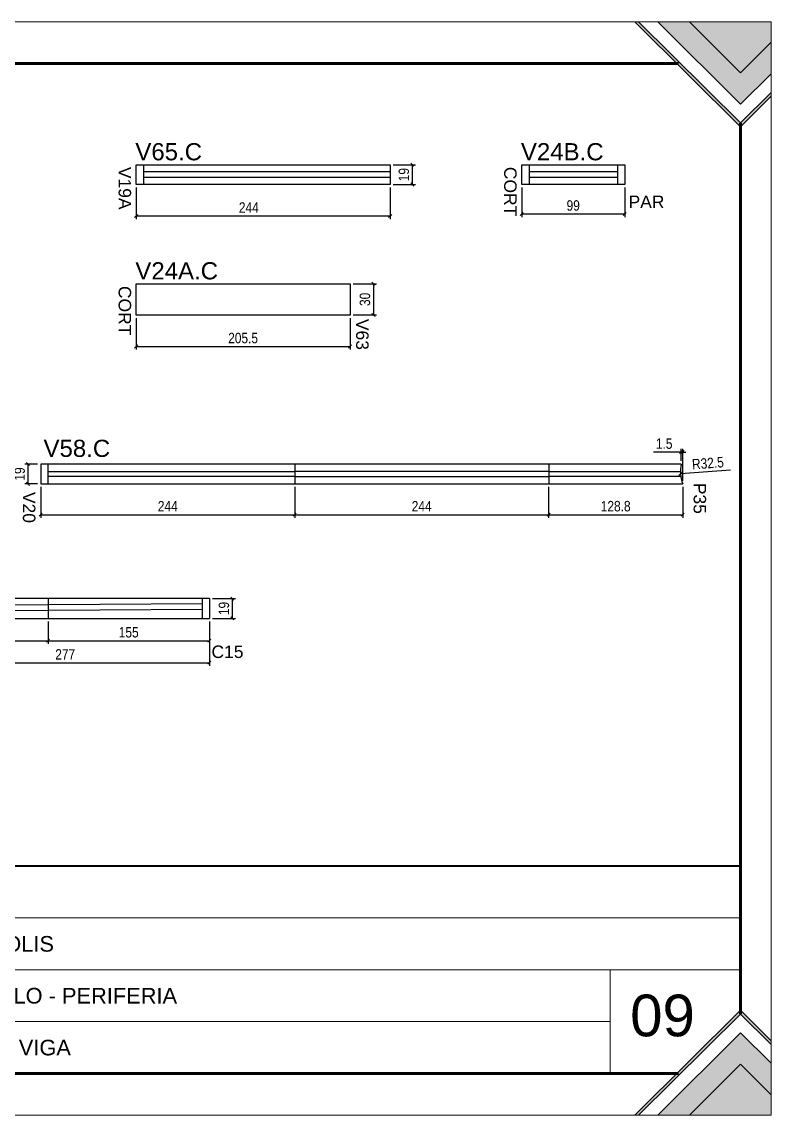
# Model space of a CAD drawing. Extents: x -1206 to 6684, y -2991 to 10691.
# Drawn here: x 837 to 1556, y -1841 to -791 of the extents above; entities that cross this region are included whole.
import ezdxf
from ezdxf.enums import TextEntityAlignment as Align

# ---------------------------------------------------------------- set-up
doc = ezdxf.new("R2010")
doc.units = 0
doc.linetypes.add('CONTINUO', pattern=[0])
doc.layers.get('0').update_dxf_attribs({"color": 50})
for name, color, linetype in [('5', 5, 'Continuous'), ('COTA', 241, 'Continuous'), ('NOMENCLATURA', 7, 'Continuous'), ('Painéis', 200, 'Continuous'), ('SARR_2.2x7', 40, 'Continuous'), ('TEXTO', 3, 'Continuous')]:
    doc.layers.add(name, color=color, linetype=linetype)
doc.layers.add('Folhas', color=255, linetype='Continuous', lineweight=9)
doc.styles.add('ARIAL', font='arial.ttf')
doc.styles.add('COTA TECNICA', font='techl___.ttf', dxfattribs={"height": 10})
doc.styles.add('COTA TECNICA-50', font='techl___.ttf', dxfattribs={"height": 10})
doc.styles.get("Standard").update_dxf_attribs({"font": 'arial.ttf'})
doc.dimstyles.new('COTA PAINEL-50', dxfattribs={"dimtxt": 10, "dimasz": 3, "dimexe": 3, "dimexo": 3, "dimgap": 3, "dimtad": 1, "dimdec": 1, "dimzin": 9, "dimdsep": 46, "dimtxsty": 'COTA TECNICA-50', "dimblk1": 'OBLIQUE', "dimblk2": 'OBLIQUE', "dimsah": 1, "dimcen": 0.9, "dimclrd": 4, "dimclre": 4, "dimclrt": 240, "dimadec": 1, "dimazin": 3, "dimtfac": 1, "dimtdec": 1, "dimtmove": 0, "dimatfit": 3, "dimfxl": 1, "dimtolj": 1, "dimtzin": 12, "dimarcsym": 0})
doc.dimstyles.new('PAINEL', dxfattribs={"dimtxt": 10, "dimasz": 3, "dimexe": 3, "dimexo": 3, "dimgap": 3, "dimtad": 1, "dimdec": 1, "dimzin": 12, "dimdsep": 46, "dimtxsty": 'COTA TECNICA', "dimblk1": 'OBLIQUE', "dimblk2": 'OBLIQUE', "dimsah": 1, "dimcen": 0.9, "dimclrd": 4, "dimclre": 4, "dimclrt": 240, "dimadec": 1, "dimazin": 3, "dimtfac": 1, "dimtdec": 1, "dimtmove": 0, "dimatfit": 3, "dimfxl": 1, "dimtolj": 1, "dimtzin": 12, "dimarcsym": 0})

# ---------------------------------------------------------------- blocks, each defined once
blk = doc.blocks.new('9999999999')
at = {"transparency": 33554687}
h = blk.add_hatch(color=30, dxfattribs=at)
h.dxf.hatch_style = 1
h.paths.add_polyline_path([(1357.7, 1050), (1354, 1050), (1455.5, 949.3), (1485, 978.7), (1485, 982.3), (1455.5, 953)])
at = {"true_color": 0x000000, "transparency": 33554687}
h = blk.add_hatch(color=18, dxfattribs=at)
h.dxf.hatch_style = 1
h.paths.add_polyline_path([(1406.6, 1050), (1376.2, 1050), (1455.5, 970.8), (1485, 1000.1), (1485, 1030.4), (1455.5, 1001.1)])
at = {"true_color": 0xff7f00, "transparency": 33554687}
h = blk.add_hatch(color=30, dxfattribs=at)
h.dxf.hatch_style = 1
h.paths.add_polyline_path([(1485, 1030.4), (1485, 1050), (1406.6, 1050), (1455.5, 1001.1)])
at = {"transparency": 33554687}
h = blk.add_hatch(color=30, dxfattribs=at)
h.dxf.hatch_style = 1
h.paths.add_polyline_path([(1357.7, 0), (1354, 0), (1455.5, 100.7), (1485, 71.3), (1485, 67.7), (1455.5, 97)])
at = {"true_color": 0x000000, "transparency": 33554687}
h = blk.add_hatch(color=18, dxfattribs=at)
h.dxf.hatch_style = 1
h.paths.add_polyline_path([(1406.6, 0), (1376.2, 0), (1455.5, 79.2), (1485, 49.9), (1485, 19.6), (1455.5, 48.9)])
at = {"true_color": 0xff7f00, "transparency": 33554687}
h = blk.add_hatch(color=30, dxfattribs=at)
h.dxf.hatch_style = 1
h.paths.add_polyline_path([(1485, 19.6), (1485, 0), (1406.6, 0), (1455.5, 48.9)])
at = {"color": 30, "linetype": 'CONTINUO'}
for p, q in [((396.9, 189.4), (1455.5, 189.4)), ((396.9, 139.6), (1455.5, 139.6)), ((1330.4, 139.6), (1330.4, 40)), ((396.9, 89.8), (1330.4, 89.8))]:
    blk.add_line(p, q, dxfattribs=at)
at = {"color": 30, "transparency": 33554687}
for points in [[(1485, 978.7), (1455.5, 949.3), (1354, 1050)], [(1485, 982.3), (1455.5, 953), (1357.7, 1050)], [(1376.2, 1050), (1455.5, 970.8), (1485, 1000.1)], [(1406.6, 1050), (1455.5, 1001.1), (1485, 1030.4)], [(1485, 71.3), (1455.5, 100.7), (1354, 0)], [(1485, 67.7), (1455.5, 97), (1357.7, 0)], [(1376.2, 0), (1455.5, 79.2), (1485, 49.9)], [(1406.6, 0), (1455.5, 48.9), (1485, 19.6)]]:
    blk.add_lwpolyline(points, dxfattribs=at)
at = {"color": 30, "linetype": 'CONTINUO', "const_width": 2}
blk.add_lwpolyline([(1455.5, 97), (1455.5, 239.2), (50, 239.2), (50, 40), (1396.2, 40)], dxfattribs=at)
at = {"layer": 'Folhas'}
blk.add_lwpolyline([(0, 0), (1485, 0), (1485, 1050), (0, 1050)], close=True, dxfattribs=at)
at = {"layer": 'Folhas', "color": 30, "const_width": 3}
for points in [[(1396.2, 1010), (50, 1010), (50, 40), (1396.2, 40)], [(1455.5, 97), (1455.5, 953)]]:
    blk.add_lwpolyline(points, dxfattribs=at)
at = {"layer": 'TEXTO', "color": 7, "linetype": 'Continuous', "ltscale": 5, "style": 'ARIAL'}
for s, p in [('INDIANOPOLIS', (646.9, 164.5)), ('01º SUBSOLO - PERIFERIA', (646.9, 114.7)), ('FUNDO DE VIGA', (646.9, 64.9))]:
    blk.add_text(s, height=15, dxfattribs=at).set_placement(p, align=Align.MIDDLE_LEFT)
blk = doc.blocks.new('_Oblique')
at = {"color": 0, "linetype": 'ByBlock', "lineweight": -2}
blk.add_line((-0.5, -0.5), (0.5, 0.5), dxfattribs=at)
blk = doc.blocks.new('*D225')
at = {"layer": 'COTA', "color": 4, "lineweight": -2, "transparency": 16777216}
for p, q in [((1019.7, -1345.4), (1041.8, -1345.4)), ((1038.8, -1364.4), (1038.8, -1345.4)), ((1019.7, -1364.4), (1041.8, -1364.4))]:
    blk.add_line(p, q, dxfattribs=at)
at = {"layer": 'Defpoints', "color": 0, "transparency": 16777216}
for p in [(1016.7, -1345.4), (1038.8, -1345.4), (1016.7, -1364.4)]:
    blk.add_point(p, dxfattribs=at)
at = {"layer": 'COTA', "color": 4, "lineweight": -2, "transparency": 16777216, "xscale": 3, "yscale": 3, "zscale": 3}
for p, rotation in [((1038.8, -1345.4), 90), ((1038.8, -1364.4), 270)]:
    blk.add_blockref('_Oblique', p, dxfattribs=dict(at, rotation=rotation))
at = {"layer": 'COTA', "color": 240, "transparency": 16777216, "insert": (1030.7, -1354.9), "char_height": 10, "attachment_point": 5, "rotation": 90, "style": 'COTA TECNICA'}
blk.add_mtext('\\A1;19', dxfattribs=at)
blk = doc.blocks.new('*D230')
at = {"layer": 'COTA', "color": 4, "lineweight": -2, "transparency": 16777216}
for p, q in [((739.7, -1367.4), (739.7, -1388.9)), ((861.7, -1367.4), (861.7, -1388.9)), ((739.7, -1385.9), (861.7, -1385.9))]:
    blk.add_line(p, q, dxfattribs=at)
at = {"layer": 'Defpoints', "color": 0, "transparency": 16777216}
for p in [(739.7, -1364.4), (861.7, -1364.4), (861.7, -1385.9)]:
    blk.add_point(p, dxfattribs=at)
at = {"layer": 'COTA', "color": 4, "lineweight": -2, "transparency": 16777216, "xscale": 3, "yscale": 3, "zscale": 3, "rotation": 180}
blk.add_blockref('_Oblique', (739.7, -1385.9), dxfattribs=at)
at = {"layer": 'COTA', "color": 4, "lineweight": -2, "transparency": 16777216, "xscale": 3, "yscale": 3, "zscale": 3}
blk.add_blockref('_Oblique', (861.7, -1385.9), dxfattribs=at)
at = {"layer": 'COTA', "color": 240, "transparency": 16777216, "insert": (800.7, -1377.9), "char_height": 10, "attachment_point": 5, "style": 'COTA TECNICA-50'}
blk.add_mtext('\\A1;122', dxfattribs=at)
blk = doc.blocks.new('*D231')
at = {"layer": 'COTA', "color": 4, "lineweight": -2, "transparency": 16777216}
for p, q in [((861.7, -1367.4), (861.7, -1388.9)), ((1016.7, -1367.4), (1016.7, -1388.9)), ((861.7, -1385.9), (1016.7, -1385.9))]:
    blk.add_line(p, q, dxfattribs=at)
at = {"layer": 'Defpoints', "color": 0, "transparency": 16777216}
for p in [(861.7, -1364.4), (1016.7, -1364.4), (1016.7, -1385.9)]:
    blk.add_point(p, dxfattribs=at)
at = {"layer": 'COTA', "color": 4, "lineweight": -2, "transparency": 16777216, "xscale": 3, "yscale": 3, "zscale": 3, "rotation": 180}
blk.add_blockref('_Oblique', (861.7, -1385.9), dxfattribs=at)
at = {"layer": 'COTA', "color": 4, "lineweight": -2, "transparency": 16777216, "xscale": 3, "yscale": 3, "zscale": 3}
blk.add_blockref('_Oblique', (1016.7, -1385.9), dxfattribs=at)
at = {"layer": 'COTA', "color": 240, "transparency": 16777216, "insert": (939.2, -1377.8), "char_height": 10, "attachment_point": 5, "style": 'COTA TECNICA-50'}
blk.add_mtext('\\A1;155', dxfattribs=at)
blk = doc.blocks.new('*D227')
at = {"layer": 'COTA', "color": 4, "lineweight": -2, "transparency": 16777216}
for p, q in [((739.7, -1367.4), (739.7, -1410)), ((1016.7, -1367.4), (1016.7, -1410)), ((739.7, -1407), (1016.7, -1407))]:
    blk.add_line(p, q, dxfattribs=at)
at = {"layer": 'Defpoints', "color": 0, "transparency": 16777216}
for p in [(739.7, -1364.4), (1016.7, -1364.4), (1016.7, -1407)]:
    blk.add_point(p, dxfattribs=at)
at = {"layer": 'COTA', "color": 4, "lineweight": -2, "transparency": 16777216, "xscale": 3, "yscale": 3, "zscale": 3, "rotation": 180}
blk.add_blockref('_Oblique', (739.7, -1407), dxfattribs=at)
at = {"layer": 'COTA', "color": 4, "lineweight": -2, "transparency": 16777216, "xscale": 3, "yscale": 3, "zscale": 3}
blk.add_blockref('_Oblique', (1016.7, -1407), dxfattribs=at)
at = {"layer": 'COTA', "color": 240, "transparency": 16777216, "insert": (878.2, -1399), "char_height": 10, "attachment_point": 5, "style": 'COTA TECNICA-50'}
blk.add_mtext('\\A1;277', dxfattribs=at)
blk = doc.blocks.new('*D235')
at = {"layer": 'COTA', "color": 4, "lineweight": -2, "transparency": 16777216}
for p, q in [((854.7, -1238.2), (854.7, -1267.8)), ((1098.7, -1238.2), (1098.7, -1267.8)), ((854.7, -1264.8), (1098.7, -1264.8))]:
    blk.add_line(p, q, dxfattribs=at)
at = {"layer": 'Defpoints', "color": 0, "transparency": 16777216}
for p in [(854.7, -1235.2), (1098.7, -1235.2), (1098.7, -1264.8)]:
    blk.add_point(p, dxfattribs=at)
at = {"layer": 'COTA', "color": 4, "lineweight": -2, "transparency": 16777216, "xscale": 3, "yscale": 3, "zscale": 3, "rotation": 180}
blk.add_blockref('_Oblique', (854.7, -1264.8), dxfattribs=at)
at = {"layer": 'COTA', "color": 4, "lineweight": -2, "transparency": 16777216, "xscale": 3, "yscale": 3, "zscale": 3}
blk.add_blockref('_Oblique', (1098.7, -1264.8), dxfattribs=at)
at = {"layer": 'COTA', "color": 240, "transparency": 16777216, "insert": (976.7, -1256.7), "char_height": 10, "attachment_point": 5, "style": 'COTA TECNICA-50'}
blk.add_mtext('\\A1;244', dxfattribs=at)
blk = doc.blocks.new('*D236')
at = {"layer": 'COTA', "color": 4, "lineweight": -2, "transparency": 16777216}
for p, q in [((1098.7, -1238.2), (1098.7, -1267.8)), ((1342.7, -1238.2), (1342.7, -1267.8)), ((1098.7, -1264.8), (1342.7, -1264.8))]:
    blk.add_line(p, q, dxfattribs=at)
at = {"layer": 'Defpoints', "color": 0, "transparency": 16777216}
for p in [(1098.7, -1235.2), (1342.7, -1235.2), (1342.7, -1264.8)]:
    blk.add_point(p, dxfattribs=at)
at = {"layer": 'COTA', "color": 4, "lineweight": -2, "transparency": 16777216, "xscale": 3, "yscale": 3, "zscale": 3, "rotation": 180}
blk.add_blockref('_Oblique', (1098.7, -1264.8), dxfattribs=at)
at = {"layer": 'COTA', "color": 4, "lineweight": -2, "transparency": 16777216, "xscale": 3, "yscale": 3, "zscale": 3}
blk.add_blockref('_Oblique', (1342.7, -1264.8), dxfattribs=at)
at = {"layer": 'COTA', "color": 240, "transparency": 16777216, "insert": (1220.7, -1256.7), "char_height": 10, "attachment_point": 5, "style": 'COTA TECNICA-50'}
blk.add_mtext('\\A1;244', dxfattribs=at)
blk = doc.blocks.new('*D237')
at = {"layer": 'COTA', "color": 4, "lineweight": -2, "transparency": 16777216}
for p, q in [((1342.7, -1238.2), (1342.7, -1267.8)), ((1471.5, -1238.2), (1471.5, -1267.8)), ((1342.7, -1264.8), (1471.5, -1264.8))]:
    blk.add_line(p, q, dxfattribs=at)
at = {"layer": 'Defpoints', "color": 0, "transparency": 16777216}
for p in [(1342.7, -1235.2), (1471.5, -1235.2), (1471.5, -1264.8)]:
    blk.add_point(p, dxfattribs=at)
at = {"layer": 'COTA', "color": 4, "lineweight": -2, "transparency": 16777216, "xscale": 3, "yscale": 3, "zscale": 3, "rotation": 180}
blk.add_blockref('_Oblique', (1342.7, -1264.8), dxfattribs=at)
at = {"layer": 'COTA', "color": 4, "lineweight": -2, "transparency": 16777216, "xscale": 3, "yscale": 3, "zscale": 3}
blk.add_blockref('_Oblique', (1471.5, -1264.8), dxfattribs=at)
at = {"layer": 'COTA', "color": 240, "transparency": 16777216, "insert": (1407.1, -1256.7), "char_height": 10, "attachment_point": 5, "style": 'COTA TECNICA-50'}
blk.add_mtext('\\A1;128.8', dxfattribs=at)
blk = doc.blocks.new('*D238')
at = {"layer": 'COTA', "color": 4, "lineweight": -2, "transparency": 16777216}
for p, q in [((1470, -1204.7), (1443.5, -1204.7)), ((1470, -1213.2), (1470, -1201.7)), ((1471.5, -1204.7), (1470, -1204.7)), ((1471.5, -1232.2), (1471.5, -1201.7)), ((1471.5, -1204.7), (1474.5, -1204.7))]:
    blk.add_line(p, q, dxfattribs=at)
at = {"layer": 'Defpoints', "color": 0, "transparency": 16777216}
for p in [(1470, -1204.7), (1470, -1216.2), (1471.5, -1235.2)]:
    blk.add_point(p, dxfattribs=at)
at = {"layer": 'COTA', "color": 4, "lineweight": -2, "transparency": 16777216, "xscale": 3, "yscale": 3, "zscale": 3}
blk.add_blockref('_Oblique', (1470, -1204.7), dxfattribs=at)
at = {"layer": 'COTA', "color": 4, "lineweight": -2, "transparency": 16777216, "xscale": 3, "yscale": 3, "zscale": 3, "rotation": 180}
blk.add_blockref('_Oblique', (1471.5, -1204.7), dxfattribs=at)
at = {"layer": 'COTA', "color": 240, "transparency": 16777216, "insert": (1453.7, -1196.6), "char_height": 10, "attachment_point": 5, "style": 'COTA TECNICA-50'}
blk.add_mtext('\\A1;1.5', dxfattribs=at)
blk = doc.blocks.new('*D239')
at = {"layer": 'COTA', "color": 4, "lineweight": -2, "transparency": 16777216}
blk.add_line((1517.5, -1221.9), (1469.3, -1225.7), dxfattribs=at)
at = {"layer": 'Defpoints', "color": 0, "transparency": 16777216}
for p in [(1469.3, -1225.7), (1501.7, -1223.2)]:
    blk.add_point(p, dxfattribs=at)
at = {"layer": 'COTA', "color": 4, "lineweight": -2, "transparency": 16777216, "xscale": 3, "yscale": 3, "zscale": 3, "rotation": 184.4792037454874}
blk.add_blockref('_Oblique', (1469.3, -1225.7), dxfattribs=at)
at = {"layer": 'COTA', "color": 240, "transparency": 16777216, "insert": (1495.7, -1215.4), "char_height": 10, "attachment_point": 5, "rotation": 4.4792, "style": 'COTA TECNICA-50'}
blk.add_mtext('\\A1;R32.5', dxfattribs=at)
blk = doc.blocks.new('*D240')
at = {"layer": 'COTA', "color": 4, "lineweight": -2, "transparency": 16777216}
for p, q in [((851.7, -1216.2), (839.4, -1216.2)), ((842.4, -1216.2), (842.4, -1235.2)), ((851.7, -1235.2), (839.4, -1235.2))]:
    blk.add_line(p, q, dxfattribs=at)
at = {"layer": 'Defpoints', "color": 0, "transparency": 16777216}
for p in [(854.7, -1216.2), (842.4, -1235.2), (854.7, -1235.2)]:
    blk.add_point(p, dxfattribs=at)
at = {"layer": 'COTA', "color": 4, "lineweight": -2, "transparency": 16777216, "xscale": 3, "yscale": 3, "zscale": 3}
for p, rotation in [((842.4, -1216.2), 90), ((842.4, -1235.2), 270)]:
    blk.add_blockref('_Oblique', p, dxfattribs=dict(at, rotation=rotation))
at = {"layer": 'COTA', "color": 240, "transparency": 16777216, "insert": (834.4, -1225.7), "char_height": 10, "attachment_point": 5, "rotation": 90, "style": 'COTA TECNICA-50'}
blk.add_mtext('\\A1;19', dxfattribs=at)
blk = doc.blocks.new('*D283')
at = {"layer": 'COTA', "color": 4, "lineweight": -2, "transparency": 16777216}
for p, q in [((946.4, -950.7), (946.4, -980.9)), ((1190.4, -950.7), (1190.4, -980.9)), ((946.4, -977.9), (1190.4, -977.9))]:
    blk.add_line(p, q, dxfattribs=at)
at = {"layer": 'Defpoints', "color": 0, "transparency": 16777216}
for p in [(946.4, -947.7), (1190.4, -947.7), (1190.4, -977.9)]:
    blk.add_point(p, dxfattribs=at)
at = {"layer": 'COTA', "color": 4, "lineweight": -2, "transparency": 16777216, "xscale": 3, "yscale": 3, "zscale": 3, "rotation": 180}
blk.add_blockref('_Oblique', (946.4, -977.9), dxfattribs=at)
at = {"layer": 'COTA', "color": 4, "lineweight": -2, "transparency": 16777216, "xscale": 3, "yscale": 3, "zscale": 3}
blk.add_blockref('_Oblique', (1190.4, -977.9), dxfattribs=at)
at = {"layer": 'COTA', "color": 240, "transparency": 16777216, "insert": (1054.6, -969.8), "char_height": 10, "attachment_point": 5, "style": 'COTA TECNICA'}
blk.add_mtext('\\A1;244', dxfattribs=at)
blk = doc.blocks.new('*D287')
at = {"layer": 'COTA', "color": 4, "lineweight": -2, "transparency": 16777216}
for p, q in [((946.4, -1076), (946.4, -1106.3)), ((1151.9, -1076), (1151.9, -1106.3)), ((946.4, -1103.3), (1151.9, -1103.3))]:
    blk.add_line(p, q, dxfattribs=at)
at = {"layer": 'Defpoints', "color": 0, "transparency": 16777216}
for p in [(946.4, -1073), (1151.9, -1073), (1151.9, -1103.3)]:
    blk.add_point(p, dxfattribs=at)
at = {"layer": 'COTA', "color": 4, "lineweight": -2, "transparency": 16777216, "xscale": 3, "yscale": 3, "zscale": 3, "rotation": 180}
blk.add_blockref('_Oblique', (946.4, -1103.3), dxfattribs=at)
at = {"layer": 'COTA', "color": 4, "lineweight": -2, "transparency": 16777216, "xscale": 3, "yscale": 3, "zscale": 3}
blk.add_blockref('_Oblique', (1151.9, -1103.3), dxfattribs=at)
at = {"layer": 'COTA', "color": 240, "transparency": 16777216, "insert": (1049.1, -1095.2), "char_height": 10, "attachment_point": 5, "style": 'COTA TECNICA'}
blk.add_mtext('\\A1;205.5', dxfattribs=at)
blk = doc.blocks.new('*D289')
at = {"layer": 'COTA', "color": 4, "lineweight": -2, "transparency": 16777216}
for p, q in [((1154.9, -1043), (1177.4, -1043)), ((1174.4, -1043), (1174.4, -1073)), ((1154.9, -1073), (1177.4, -1073))]:
    blk.add_line(p, q, dxfattribs=at)
at = {"layer": 'Defpoints', "color": 0, "transparency": 16777216}
for p in [(1151.9, -1043), (1151.9, -1073), (1174.4, -1073)]:
    blk.add_point(p, dxfattribs=at)
at = {"layer": 'COTA', "color": 4, "lineweight": -2, "transparency": 16777216, "xscale": 3, "yscale": 3, "zscale": 3}
for p, rotation in [((1174.4, -1043), 90), ((1174.4, -1073), 270)]:
    blk.add_blockref('_Oblique', p, dxfattribs=dict(at, rotation=rotation))
at = {"layer": 'COTA', "color": 240, "transparency": 16777216, "insert": (1166.2, -1058), "char_height": 10, "attachment_point": 5, "rotation": 90, "style": 'COTA TECNICA-50'}
blk.add_mtext('\\A1;30', dxfattribs=at)
blk = doc.blocks.new('*D291')
at = {"layer": 'COTA', "color": 4, "lineweight": -2, "transparency": 16777216}
for p, q in [((1316.8, -950.7), (1316.8, -979)), ((1415.8, -950.7), (1415.8, -979)), ((1316.8, -976), (1415.8, -976))]:
    blk.add_line(p, q, dxfattribs=at)
at = {"layer": 'Defpoints', "color": 0, "transparency": 16777216}
for p in [(1316.8, -947.7), (1415.8, -947.7), (1415.8, -976)]:
    blk.add_point(p, dxfattribs=at)
at = {"layer": 'COTA', "color": 4, "lineweight": -2, "transparency": 16777216, "xscale": 3, "yscale": 3, "zscale": 3, "rotation": 180}
blk.add_blockref('_Oblique', (1316.8, -976), dxfattribs=at)
at = {"layer": 'COTA', "color": 4, "lineweight": -2, "transparency": 16777216, "xscale": 3, "yscale": 3, "zscale": 3}
blk.add_blockref('_Oblique', (1415.8, -976), dxfattribs=at)
at = {"layer": 'COTA', "color": 240, "transparency": 16777216, "insert": (1366.3, -967.9), "char_height": 10, "attachment_point": 5, "style": 'COTA TECNICA-50'}
blk.add_mtext('\\A1;99', dxfattribs=at)
blk = doc.blocks.new('*D535')
at = {"color": 4, "lineweight": -2, "transparency": 16777216}
for p, q in [((1193.4, -928.7), (1214.7, -928.7)), ((1211.7, -928.7), (1211.7, -947.7)), ((1193.4, -947.7), (1214.7, -947.7))]:
    blk.add_line(p, q, dxfattribs=at)
at = {"layer": 'Defpoints', "color": 0, "transparency": 16777216}
for p in [(1190.4, -928.7), (1190.4, -947.7), (1211.7, -947.7)]:
    blk.add_point(p, dxfattribs=at)
at = {"color": 4, "lineweight": -2, "transparency": 16777216, "xscale": 3, "yscale": 3, "zscale": 3}
for p, rotation in [((1211.7, -928.7), 90), ((1211.7, -947.7), 270)]:
    blk.add_blockref('_Oblique', p, dxfattribs=dict(at, rotation=rotation))
at = {"color": 240, "transparency": 16777216, "insert": (1203.6, -938.2), "char_height": 10, "attachment_point": 5, "rotation": 90, "style": 'COTA TECNICA-50'}
blk.add_mtext('\\A1;19', dxfattribs=at)

msp = doc.modelspace()

# ---------------------------------------------------------------- linework, layer by layer
at = {"layer": 'Painéis'}
for p, q in [((946.392, -928.658), (1190.392, -928.658)), ((946.392, -947.658), (946.392, -928.658)), ((1190.392, -928.658), (1190.392, -947.658)), ((1316.835, -928.658), (1415.835, -928.658)), ((1316.835, -947.658), (1316.835, -928.658)), ((1415.835, -928.658), (1415.835, -947.658)), ((1190.392, -947.658), (946.392, -947.658)), ((1415.835, -947.658), (1316.835, -947.658)), ((946.392, -1043.032), (1151.892, -1043.032)), ((946.392, -1073.032), (946.392, -1043.032)), ((1151.892, -1043.032), (1151.892, -1073.032)), ((1151.892, -1073.032), (946.392, -1073.032)), ((1469.984, -1216.155), (854.721, -1216.155)), ((854.721, -1216.155), (854.721, -1235.155)), ((1098.721, -1216.155), (1098.721, -1235.155)), ((1342.721, -1216.155), (1342.721, -1235.155)), ((854.721, -1235.155), (1471.518, -1235.155)), ((1016.686, -1345.363), (495.709, -1345.363)), ((861.709, -1345.363), (861.709, -1364.398)), ((1016.686, -1345.363), (1016.686, -1364.363)), ((495.709, -1364.398), (1016.686, -1364.398))]:
    msp.add_line(p, q, dxfattribs=at)
msp.add_arc((1501.721, -1223.155), 32.5, 167.562324, 201.668618, dxfattribs=at)
at = {"layer": 'SARR_2.2x7', "linetype": 'Continuous'}
for p, q in [((953.392, -928.658), (953.392, -947.658)), ((1323.835, -928.658), (1323.835, -947.658)), ((1408.835, -928.658), (1408.835, -947.658)), ((1190.392, -935.658), (953.392, -935.658)), ((953.392, -940.658), (1190.392, -940.658)), ((1408.835, -935.658), (1323.835, -935.658)), ((1323.835, -940.658), (1408.835, -940.658)), ((861.721, -1235.155), (861.721, -1216.12)), ((861.721, -1223.22), (1098.721, -1223.22)), ((1098.721, -1228.22), (861.721, -1228.22)), ((1342.721, -1223.22), (1098.721, -1223.22)), ((1098.721, -1228.22), (1342.721, -1228.22)), ((1342.721, -1223.22), (1469.221, -1223.22)), ((1469.619, -1228.22), (1342.721, -1228.22)), ((1009.686, -1350.563), (739.709, -1352.298)), ((1009.686, -1345.363), (1009.686, -1364.363)), ((739.709, -1357.298), (1009.686, -1355.563))]:
    msp.add_line(p, q, dxfattribs=at)

# ---------------------------------------------------------------- block references
at = {"layer": 'Folhas'}
msp.add_blockref('9999999999', (71.471, -1841.496), dxfattribs=at)

# ---------------------------------------------------------------- texts
at = {"layer": '5', "linetype": 'Continuous'}
for s, rotation, p in [('V19A', 270.000036, (929.494, -930.754)), ('CORT', 270.000036, (1299.937, -930.754)), ('PAR', 0.000036, (1419.491, -970.344)), ('CORT', 270.000036, (929.494, -1045.127)), ('V63', 269.999964, (1157.745, -1076.772)), ('P35', 269.999964, (1481.996, -1234.225)), ('V20', 270.000036, (837.538, -1242.934)), ('C15', 359.999964, (1018.747, -1402.461))]:
    msp.add_text(s, height=12, rotation=rotation, dxfattribs=at).set_placement(p)
at = {"layer": 'Folhas', "style": 'ARIAL'}
msp.add_text('09', height=40, dxfattribs=at).set_placement((1452.102, -1745.755), align=Align.MIDDLE)
at = {"layer": 'NOMENCLATURA', "linetype": 'Continuous'}
for s, p in [('V65.C', (945.599, -924.459)), ('V24B.C', (1316.042, -924.459)), ('V24A.C', (945.599, -1038.833)), ('V58.C', (857.355, -1209.331))]:
    msp.add_text(s, height=16.5, dxfattribs=at).set_placement(p)

# ---------------------------------------------------------------- dimensions: what is measured, and where the dimension line sits
dim = msp.add_linear_dim(base=(1211.677, -947.658), p1=(1190.392, -928.658), p2=(1190.392, -947.658), angle=90, dimstyle='COTA PAINEL-50')
dim.commit()
dim.dimension.update_dxf_attribs({"geometry": '*D535', "text_midpoint": (1203.59, -938.158)})
at = {"layer": 'COTA'}
for base, p1, p2, picture, middle in [((1190.392, -977.898), (946.392, -947.658), (1190.392, -947.658), '*D283', (1054.642, -977.898)), ((1151.892, -1103.272), (946.392, -1073.032), (1151.892, -1073.032), '*D287', (1049.142, -1103.272))]:
    dim = msp.add_linear_dim(base=base, p1=p1, p2=p2, dimstyle='PAINEL', dxfattribs=at)
    dim.commit()
    dim.dimension.update_dxf_attribs({"geometry": picture, "text_midpoint": middle, "dimtype": 160})
for base, p1, p2, picture, middle in [((1415.835, -976.022), (1316.835, -947.658), (1415.835, -947.658), '*D291', (1366.335, -967.935)), ((1469.984, -1204.728), (1471.518, -1235.155), (1469.984, -1216.155), '*D238', (1453.733, -1196.619)), ((1098.721, -1264.782), (854.721, -1235.155), (1098.721, -1235.155), '*D235', (976.721, -1256.709)), ((1342.721, -1264.782), (1098.721, -1235.155), (1342.721, -1235.155), '*D236', (1220.721, -1256.709)), ((1471.518, -1264.782), (1342.721, -1235.155), (1471.518, -1235.155), '*D237', (1407.12, -1256.687)), ((1016.686, -1407.046), (739.709, -1364.398), (1016.686, -1364.363), '*D227', (878.197, -1398.973)), ((861.709, -1385.918), (739.709, -1364.398), (861.709, -1364.398), '*D230', (800.709, -1377.86)), ((1016.686, -1385.918), (861.709, -1364.398), (1016.686, -1364.398), '*D231', (939.197, -1377.808))]:
    dim = msp.add_linear_dim(base=base, p1=p1, p2=p2, dimstyle='COTA PAINEL-50', dxfattribs=at)
    dim.commit()
    dim.dimension.update_dxf_attribs({"geometry": picture, "text_midpoint": middle})
for base, p1, p2, dimstyle, picture, middle in [((1174.411, -1073.032), (1151.892, -1043.032), (1151.892, -1073.032), 'COTA PAINEL-50', '*D289', (1166.192, -1058.032)), ((842.448, -1235.155), (854.721, -1216.155), (854.721, -1235.155), 'COTA PAINEL-50', '*D240', (834.36, -1225.655)), ((1038.806, -1345.363), (1016.686, -1364.363), (1016.686, -1345.363), 'PAINEL', '*D225', (1030.718, -1354.863))]:
    dim = msp.add_linear_dim(base=base, p1=p1, p2=p2, angle=90, dimstyle=dimstyle, dxfattribs=at)
    dim.commit()
    dim.dimension.update_dxf_attribs({"geometry": picture, "text_midpoint": middle})
dim = msp.add_radius_dim(center=(1501.721, -1223.155), mpoint=(1469.321, -1225.693), dimstyle='COTA PAINEL-50', dxfattribs=at)
dim.commit()
dim.dimension.update_dxf_attribs({"geometry": '*D239', "text_midpoint": (1496.388, -1223.572), "dimtype": 164})

doc.saveas('drawing.dxf')
